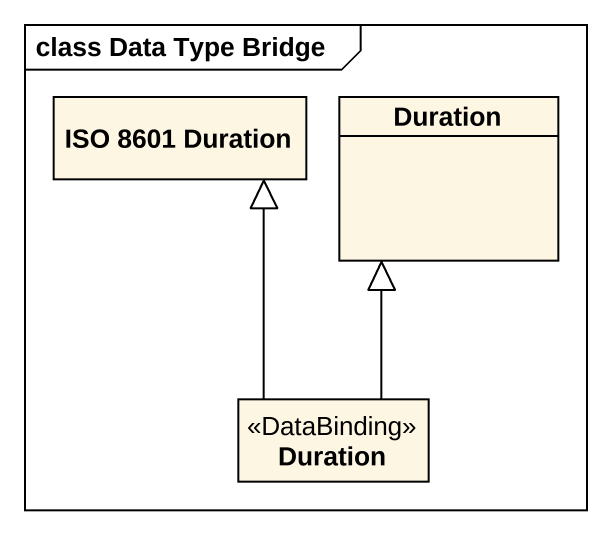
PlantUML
@startuml
mainframe class Data Type Bridge
hide circle
hide empty members
class "ISO 8601 Duration" as ISO_8601_Duration
class Duration
class "Duration" as Duration_2 <<DataBinding>>
Duration_2 -up-|> ISO_8601_Duration
Duration_2 -up-|> Duration
@enduml
